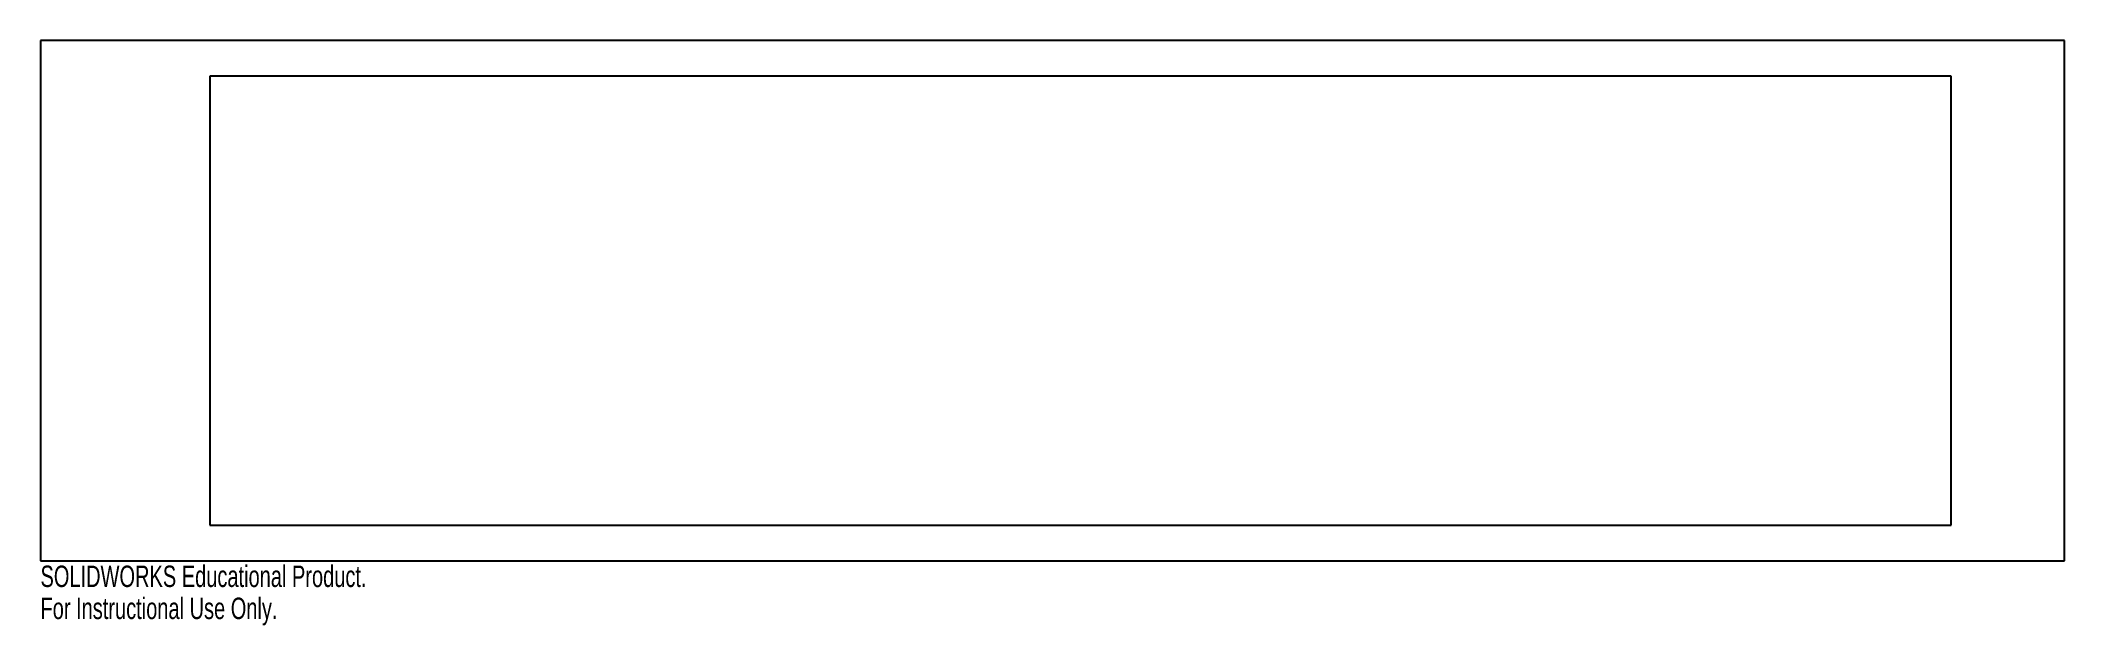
# Model space of a CAD drawing. Header units: inches. Extents: x -9 to 9, y -2.9 to 2.3.
import ezdxf

# ---------------------------------------------------------------- set-up
doc = ezdxf.new("R2010")
doc.units = ezdxf.units.IN
doc.header["$MEASUREMENT"] = 0
doc.styles.add('SLDTEXTSTYLE0', font='TXT', dxfattribs={"width": 0.7})

msp = doc.modelspace()

# ---------------------------------------------------------------- linework, layer by layer
at = {"color": 7, "linetype": 'Continuous', "lineweight": 25}
for p, q in [((8.754, 2.314), (-9.004, 2.314)), ((-9.004, 2.314), (-9.004, -2.314)), ((8.754, 2.313), (8.754, 2.314)), ((9.004, 2.313), (8.754, 2.313)), ((9.004, -2.313), (9.004, 2.313)), ((-7.496, 1.996), (-7.496, -1.996)), ((7.996, 1.996), (-7.496, 1.996)), ((7.996, -1.996), (7.996, 1.996)), ((-7.496, -1.996), (7.996, -1.996)), ((-9.004, -2.314), (8.754, -2.314)), ((8.754, -2.314), (8.754, -2.313)), ((8.754, -2.313), (9.004, -2.313))]:
    msp.add_line(p, q, dxfattribs=at)

# ---------------------------------------------------------------- texts
at = {"color": 7, "linetype": 'Continuous', "char_height": 0.1903, "attachment_point": 1, "style": 'SLDTEXTSTYLE0'}
for s, insert in [('SOLIDWORKS Educational Product.', (-9.004, -2.355)), ('For Instructional Use Only.', (-9.004, -2.64))]:
    msp.add_mtext(s, dxfattribs=dict(at, insert=insert))

doc.saveas('drawing.dxf')
